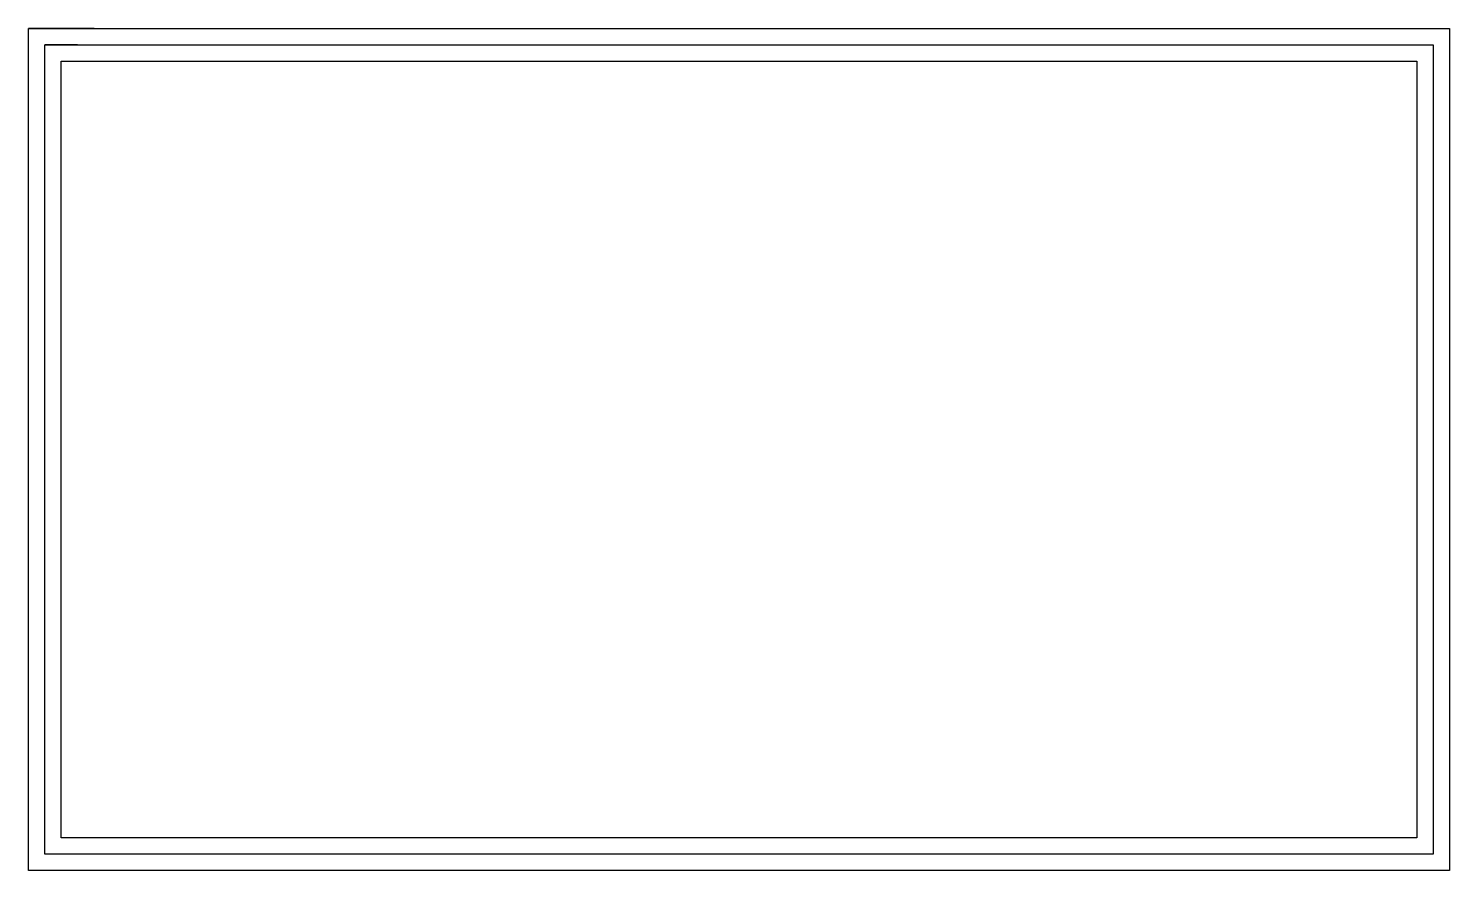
# Model space of a CAD drawing. Units: millimetres on the paper. Extents: x -404 to -274, y 213 to 290.
import ezdxf

# ---------------------------------------------------------------- set-up
doc = ezdxf.new("R2010")
doc.units = ezdxf.units.MM
doc.layers.add('0-2_CAM0', color=7, linetype='Continuous')
doc.layers.add('0-3_CAM1', color=7, linetype='Continuous')

msp = doc.modelspace()

# ---------------------------------------------------------------- linework, layer by layer
at = {"layer": '0-2_CAM0'}
msp.add_lwpolyline([(-402.832, 288.649), (-275.832, 288.649), (-275.832, 214.649), (-402.832, 214.649)], close=True, dxfattribs=at)
at = {"layer": '0-3_CAM1'}
for p, q in [((-398.332, 290.149), (-404.332, 290.149)), ((-399.832, 288.649), (-402.832, 288.649)), ((-401.332, 287.149), (-277.332, 287.149))]:
    msp.add_line(p, q, dxfattribs=at)
for points in [[(-404.332, 284.149), (-404.332, 290.149), (-274.332, 290.149), (-274.332, 213.149), (-404.332, 213.149), (-404.332, 290.149)], [(-277.332, 287.149), (-277.332, 216.149), (-401.332, 216.149), (-401.332, 287.149)]]:
    msp.add_lwpolyline(points, dxfattribs=at)
msp.add_lwpolyline([(-402.832, 288.649), (-275.832, 288.649), (-275.832, 214.649), (-402.832, 214.649)], close=True, dxfattribs=at)

doc.saveas('drawing.dxf')
